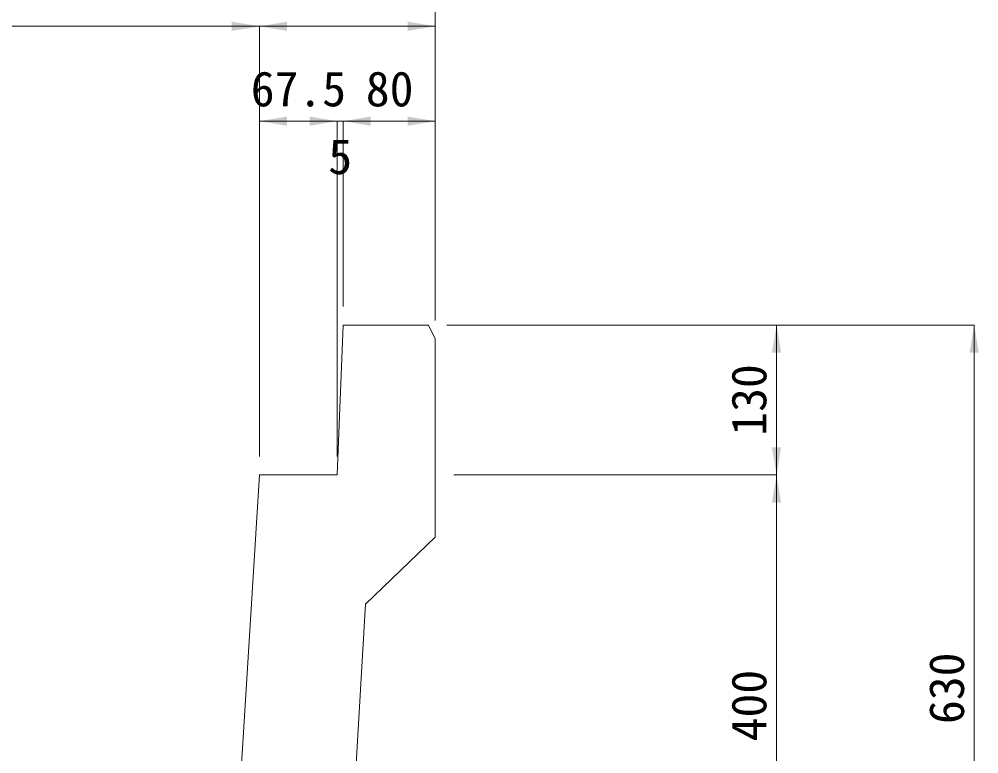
# Model space of a CAD drawing. Units: millimetres at full size; some dimension numbers follow another scale. Extents: x 47228 to 87734, y -20408 to -2620.
# Drawn here: x 78865 to 79698, y -15458 to -14821 of the extents above; entities that cross this region are included whole.
import ezdxf
from ezdxf.enums import TextEntityAlignment as Align

# ---------------------------------------------------------------- set-up
doc = ezdxf.new("R2010")
doc.units = ezdxf.units.MM
doc.header["$LTSCALE"] = 40
doc.layers.add('寸法線', color=7, linetype='Continuous', lineweight=9)
doc.layers.add('本体', color=2, linetype='Continuous', lineweight=13)
doc.styles.add('ＭＳ ゴシック', font='')
doc.styles.get('ＭＳ ゴシック').set_extended_font_data('MS Gothic')

# ---------------------------------------------------------------- blocks, each defined once
blk = doc.blocks.new('filled_arrow')
at = {"color": 0, "linetype": 'Continuous', "lineweight": -2}
blk.add_solid([(7.5, 1.25), (0, 0), (7.5, -1.25)], dxfattribs=at)

msp = doc.modelspace()

# ---------------------------------------------------------------- linework, layer by layer
at = {"layer": '寸法線'}
for p, q in [((79226.3, -15082.6), (79226.3, -14756.96)), ((78673.8, -14827.59), (79073.8, -14827.59)), ((79073.8, -15200.6), (79073.8, -14827.59)), ((79073.8, -14827.59), (79226.3, -14827.59)), ((79073.8, -15200.6), (79073.8, -14827.59)), ((79226.3, -15082.6), (79226.3, -14827.59)), ((79073.8, -14909.83), (79141.3, -14909.83)), ((79073.8, -15200.6), (79073.8, -14909.83)), ((79093.3, -14909.83), (79194.3, -14909.83)), ((79141.3, -15200.6), (79141.3, -14909.83)), ((79141.3, -15200.6), (79141.3, -14909.83)), ((79146.3, -15070.6), (79146.3, -14909.83)), ((79146.3, -14909.83), (79226.3, -14909.83)), ((79146.3, -15070.6), (79146.3, -14909.83)), ((79226.3, -15082.6), (79226.3, -14909.83)), ((79236.3, -15086.6), (79522.22, -15086.6)), ((79236.3, -15086.6), (79693.65, -15086.6)), ((79522.22, -15216.6), (79522.22, -15086.6)), ((79693.65, -15716.6), (79693.65, -15086.6)), ((79242.3, -15216.6), (79522.22, -15216.6)), ((79242.3, -15216.6), (79522.22, -15216.6)), ((79522.22, -15616.6), (79522.22, -15216.6))]:
    msp.add_line(p, q, dxfattribs=at)
at = {"layer": '本体'}
for p, q in [((79146.3, -15086.6), (79141.3, -15216.6)), ((79146.3, -15086.6), (79220.3, -15086.6)), ((79226.3, -15098.6), (79220.3, -15086.6)), ((79226.3, -15098.6), (79226.3, -15270.6)), ((79073.8, -15216.6), (79052.9, -15550.97)), ((79073.8, -15216.6), (79141.3, -15216.6)), ((79226.3, -15270.6), (79165.8, -15328.6)), ((79165.8, -15328.6), (79145.66, -15669.74))]:
    msp.add_line(p, q, dxfattribs=at)

# ---------------------------------------------------------------- block references
at = {"layer": '寸法線', "xscale": 3.2, "yscale": 3.2}
for p, rotation in [((79073.8, -14827.59), 180), ((79226.3, -14827.59), 180), ((79141.3, -14909.83), 180), ((79141.3, -14909.83), 180), ((79226.3, -14909.83), 180), ((79522.22, -15086.6), 270), ((79693.65, -15086.6), 270), ((79522.22, -15216.6), 90), ((79522.22, -15216.6), 270)]:
    msp.add_blockref('filled_arrow', p, dxfattribs=dict(at, rotation=rotation))
for p in [(79073.8, -14827.59), (79073.8, -14909.83), (79146.3, -14909.83), (79146.3, -14909.83)]:
    msp.add_blockref('filled_arrow', p, dxfattribs=at)

# ---------------------------------------------------------------- texts
at = {"layer": '寸法線', "style": 'ＭＳ ゴシック'}
for s, p in [('67.5', (79107.55, -14881.83)), ('80', (79186.68, -14881.83)), ('5', (79143.8, -14940.56))]:
    msp.add_text(s, height=30.38, dxfattribs=at).set_placement(p, align=Align.MIDDLE_CENTER)
for s, p in [('130', (79498.22, -15151.6)), ('630', (79669.65, -15401.6)), ('400', (79498.22, -15416.6))]:
    msp.add_text(s, height=30.38, rotation=90, dxfattribs=at).set_placement(p, align=Align.MIDDLE_CENTER)

doc.saveas('drawing.dxf')
